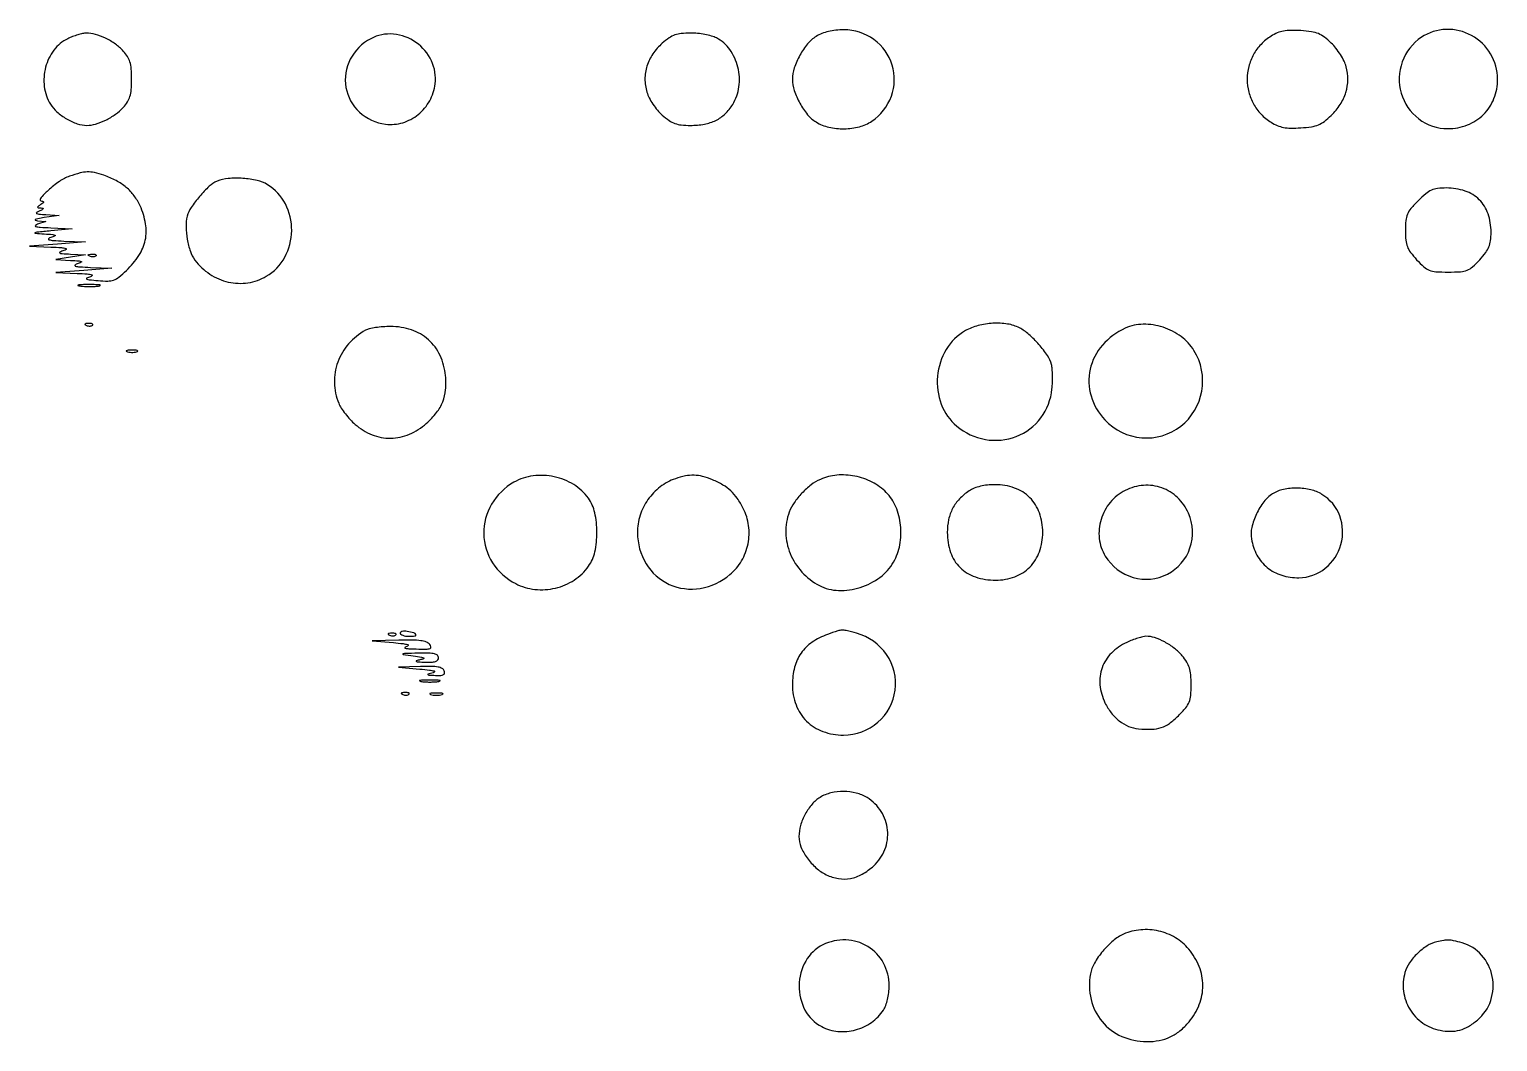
# Model space of a CAD drawing. Extents: x 235 to 2115, y 206 to 2450.
# Drawn here: x 423.5 to 869, y 1218 to 1525.1 of the extents above; entities that cross this region are included whole.
import ezdxf

# ---------------------------------------------------------------- set-up
doc = ezdxf.new("R2010")
doc.units = 0

msp = doc.modelspace()

# ---------------------------------------------------------------- linework, layer by layer
for points in [[(435.121495, 1522.29009, 0.118032), (430.964273, 1518.839966, 0.096664), (428.443848, 1513.62728, 0.094643), (428.038101, 1507.749606, 0.107358), (429.885678, 1502.419965, 0.077732), (431.852459, 1500.097892, 0.046653), (434.800412, 1497.994838, 0.046906), (438.052094, 1496.492992, 0.084937), (440.933248, 1496, 0.073639), (443.604635, 1496.395583, 0.040947), (446.673211, 1497.606561, 0.039877), (449.634793, 1499.371519, 0.052155), (452, 1501.451685, 0.044356), (453.285006, 1503.119205, 0.070965), (454.02695, 1504.753279, 0.054509), (454.393967, 1506.821708, 0.016676), (454.5, 1510, 0.016676), (454.393967, 1513.178292, 0.054509), (454.02695, 1515.246721, 0.070965), (453.285006, 1516.880795, 0.044356), (452, 1518.548315, 0.052386), (449.597741, 1520.65911, 0.041399), (446.617324, 1522.419341, 0.042603), (443.520746, 1523.60464, 0.072726), (440.782119, 1523.97723, 0.05026), (439.672079, 1523.854166, 0.019707), (438.177936, 1523.47224, 0.01927), (436.582386, 1522.928929, 0.022754)], [(527.071085, 1522.302363, 0.153442), (520.853856, 1516.04701, 0.164012), (519.544409, 1507.538666, 0.165578), (523.65107, 1500.032248, 0.156302), (531.586575, 1496.374401, 0.103428), (536.794738, 1496.81448, 0.098218), (541.498832, 1499.30084, 0.096472), (544.960532, 1503.440764, 0.095852), (546.625599, 1508.586575, 0.1417), (545.497904, 1515.58773, 0.130202), (540.789182, 1521.176136, 0.131107), (533.959971, 1523.676323, 0.144536)], [(615.547151, 1520.907255, 0.06236), (612.67791, 1517.673254, 0.073722), (610.886522, 1514.002051, 0.076276), (610.274876, 1510.075541, 0.073475), (610.854067, 1506.092745, 0.046931), (611.560604, 1504.348614, 0.027989), (612.702539, 1502.420246, 0.027564), (614.089886, 1500.578995, 0.037373), (615.547151, 1499.092745, 0.02829), (617.605667, 1497.481991, 0.065053), (619.349368, 1496.579779, 0.062505), (621.309412, 1496.135895, 0.024471), (624.084456, 1496, 0.044219), (628.337714, 1496.376884, 0.070813), (631.793926, 1497.515141, 0.076843), (634.598015, 1499.487197, 0.062811), (636.903457, 1502.34379, 0.106618), (638.806028, 1507.702812, 0.092579), (638.472319, 1513.663966, 0.094848), (636.034988, 1518.98287, 0.119243), (631.953117, 1522.524244, 0.051564), (630.508314, 1523.091646, 0.021449), (628.464506, 1523.566497, 0.020949), (626.213727, 1523.891727, 0.025408), (624.084456, 1524, 0.024471), (621.309412, 1523.864105, 0.062505), (619.349368, 1523.420221, 0.065053), (617.605667, 1522.518009, 0.02829)], [(662.191858, 1522.975602, 0.085106), (659.646768, 1520.75546, 0.045072), (657.297851, 1517.274447, 0.044973), (655.60032, 1513.407209, 0.081113), (655.043924, 1510, 0.081113), (655.60032, 1506.592791, 0.044973), (657.297851, 1502.725553, 0.045072), (659.646768, 1499.24454, 0.085106), (662.191858, 1497.024398, 0.081342), (666.081047, 1495.447583, 0.059414), (670.725555, 1494.962013, 0.059668), (675.330636, 1495.581474, 0.08421), (679.102117, 1497.269933, 0.158911), (685.035791, 1504.811248, 0.163673), (685.292052, 1514.300912, 0.163205), (679.758128, 1522.035662, 0.158032), (670.602117, 1524.996262, 0.026399), (668.183798, 1524.866715, 0.032384), (665.955158, 1524.48175, 0.034884), (663.947731, 1523.848591, 0.043086)], [(800.24086, 1523.064282, 0.061547), (797.196545, 1520.584639, 0.064757), (794.907187, 1517.477446, 0.064803), (793.489984, 1513.890087, 0.061781), (793.007476, 1510, 0.061781), (793.489984, 1506.109913, 0.064803), (794.907187, 1502.522554, 0.064757), (797.196545, 1499.415361, 0.061547), (800.24086, 1496.935718, 0.040693), (802.14311, 1495.947198, 0.053595), (804.014966, 1495.386935, 0.04403), (806.231659, 1495.174075, 0.017958), (809.261123, 1495.259473, 0.01964), (812.50295, 1495.595774, 0.060986), (814.620756, 1496.169295, 0.067663), (816.4163, 1497.200715, 0.02832), (818.530444, 1499.029508, 0.057445), (821.244312, 1502.342913, 0.068552), (822.943003, 1506.002316, 0.071174), (823.549267, 1509.867102, 0.069242), (823.057865, 1513.785107, 0.049341), (822.41685, 1515.4797, 0.025509), (821.307505, 1517.457171, 0.025089), (819.948422, 1519.391745, 0.034622), (818.530444, 1520.970492, 0.02832), (816.4163, 1522.799285, 0.067663), (814.620756, 1523.830705, 0.060986), (812.50295, 1524.404226, 0.01964), (809.261123, 1524.740527, 0.017958), (806.231659, 1524.825925, 0.04403), (804.014966, 1524.613065, 0.053595), (802.14311, 1524.052802, 0.040693)], [(845.897883, 1522.730067, 0.159963), (840.053973, 1515.271392, 0.158371), (839.738028, 1505.766722, 0.160753), (845.053952, 1497.991178, 0.164754), (853.897883, 1495.003738, 0.092956), (859.814475, 1496.118262, 0.103002), (864.685648, 1499.287808, 0.10341), (867.873592, 1504.126377, 0.094402), (868.992524, 1510, 0.135514), (866.871414, 1517.682422, 0.132835), (861.09739, 1523.257803, 0.134515), (853.361517, 1525.120997, 0.140381)], [(435.706625, 1480.559034, 0.064941), (432.628451, 1478.986309, 0.031975), (429.165677, 1476.265501, 0.042659), (426.849801, 1473.807435, 0.62312), (427.241302, 1472.984687, -0.062695), (427.71002, 1472.919881, -0.407697), (427.819829, 1472.734146, -0.170436), (427.631725, 1472.445749, -0.020375), (427, 1472, 0.008508), (426.121823, 1471.411059, 0.24552), (426, 1471.177922, 0.380984), (426.141722, 1471.018924, 0.014443), (427, 1470.945028, -0.05056), (427.551391, 1470.857154, -0.482552), (427.634175, 1470.668, -0.156051), (427.360658, 1470.400355, -0.014773), (426.5, 1470, 0.045378), (425.677855, 1469.554536, 0.565695), (425.691093, 1469.267412, 0.10394), (426.375635, 1469.064654, 0.006441), (428.5, 1468.920092), (432.5, 1468.699613), (428, 1468, 0.007281), (426.100223, 1467.676243, 0.065062), (425.2963, 1467.415797, 0.665534), (425.306, 1467.209025, 0.062547), (426, 1467.050514), (428.5, 1466.80064), (426, 1466, 0.113017), (425.361199, 1465.621401, 0.585729), (425.439566, 1465.313226, 0.050043), (426.775812, 1465.09476, 0.005048), (430, 1464.927081), (436.5, 1464.654802), (430, 1464, 0.000918), (425.805483, 1463.569666, 0.082684), (425.20669, 1463.404548, 0.774315), (425.233812, 1463.256364, 0.002894), (428, 1463.072919, -0.003807), (430.592515, 1462.896236, -0.104561), (431.244599, 1462.705882, -0.632153), (431.232173, 1462.452736, -0.021094), (430, 1462, 0.112155), (429.355859, 1461.619716, 0.5858), (429.433549, 1461.309928, 0.05033), (430.767726, 1461.088209, 0.005034), (434, 1460.913377), (440.5, 1460.627394), (432, 1460), (423.5, 1459.372606), (430, 1459.086623, -0.005034), (433.232274, 1458.911791, -0.05033), (434.566451, 1458.690072, -0.5858), (434.644141, 1458.380284, -0.112155), (434, 1458, 0.021127), (432.773951, 1457.549421, 0.635169), (432.76276, 1457.298715, 0.103604), (433.416667, 1457.112679, 0.003808), (436, 1456.949486), (440.5, 1456.699613), (436, 1456), (431.5, 1455.300387), (436, 1455.050514, -0.003808), (438.583333, 1454.887321, -0.103604), (439.23724, 1454.701285, -0.635169), (439.226049, 1454.450579, -0.021127), (438, 1454, 0.112155), (437.355859, 1453.619716, 0.5858), (437.433549, 1453.309928, 0.05033), (438.767726, 1453.088209, 0.005034), (442, 1452.913377), (448.5, 1452.627394), (440, 1452), (431.5, 1451.372606), (438, 1451.086623, -0.005531), (441.075573, 1450.917203, -0.046198), (442.450367, 1450.697566, -0.562905), (442.539708, 1450.403182, -0.139085), (442, 1450.062056, 0.033158), (440.903827, 1449.657502, 0.635797), (440.898787, 1449.38214, 0.088025), (441.686626, 1449.15487, 0.004376), (444.378088, 1448.894343, 0.022199), (447.297095, 1448.767715, 0.086475), (449.070916, 1449.078707, 0.083953), (450.661825, 1449.976114, 0.020214), (452.942516, 1451.982607, 0.057501), (456.74492, 1456.552614, 0.092894), (458.68077, 1461.211129, 0.095443), (458.771264, 1466.162566, 0.063651), (457.094566, 1471.598931, 0.054684), (455.287009, 1474.64501, 0.056713), (452.881373, 1477.185602, 0.053334), (449.829588, 1479.241353, 0.039829), (446.100777, 1480.847048, 0.02497), (443.232801, 1481.662671, 0.063798), (441.087144, 1481.877351, 0.059394), (438.868048, 1481.550245, 0.019415)], [(480.445327, 1479.041094, 0.092055), (478.082906, 1477.532192, 0.028209), (475.145964, 1474.456979, 0.028399), (472.565048, 1471.056425, 0.08685), (471.390881, 1468.42126, 0.066719), (471.03228, 1465.251806, 0.038642), (471.407357, 1461.429749, 0.038839), (472.350681, 1457.776654, 0.077902), (473.738552, 1455.148364, 0.08596), (478.251948, 1450.875999, 0.090798), (483.857054, 1448.470625, 0.093184), (489.827382, 1448.241013, 0.096388), (495.395899, 1450.208131, 0.135851), (500.986418, 1455.985164, 0.12207), (503.100364, 1464.061424, 0.122649), (501.195408, 1472.160363, 0.137909), (495.75914, 1478.005402, 0.081851), (492.628288, 1479.271134, 0.038349), (488.29069, 1479.900939, 0.03831), (483.865939, 1479.860872, 0.074932)], [(844.882353, 1473.117647, 0.019936), (842.693853, 1470.747306, 0.07489), (841.628225, 1469.033028, 0.078538), (841.140779, 1467.123302, 0.023292), (841, 1464.102962, 0.023448), (841.137355, 1461.175665, 0.068765), (841.598695, 1459.214962, 0.06934), (842.572073, 1457.461906, 0.02413), (844.423161, 1455.235315, 0.022926), (846.628162, 1453.040281, 0.091605), (848.241662, 1452.040821, 0.078793), (850.225931, 1451.608281, 0.014342), (854, 1451.5, 0.014342), (857.774069, 1451.608281, 0.078793), (859.758338, 1452.040821, 0.091605), (861.371838, 1453.040281, 0.022926), (863.576839, 1455.235315, 0.024101), (865.3722, 1457.394624, 0.064135), (866.361829, 1459.133768, 0.067876), (866.84782, 1461.008107, 0.029548), (867, 1463.581023, 0.081776), (866.077923, 1469.181152, 0.11623), (863.417748, 1473.445024, 0.115656), (859.122191, 1476.086265, 0.080422), (853.478061, 1477, 0.028193), (850.753005, 1476.846222, 0.078031), (848.906371, 1476.338154, 0.07043), (847.198716, 1475.255936, 0.019979)], [(443.729167, 1456.395833, -0.126455), (443.402231, 1456.202593, -0.060344), (442.916927, 1456.123424, -0.05415), (442.359369, 1456.160852, -0.051402), (441.8125, 1456.316886, -0.054073), (441.395823, 1456.538436, -0.470617), (441.37858, 1456.720685, -0.168741), (441.670344, 1456.862007, -0.018894), (442.416667, 1456.921053, -0.028489), (443.112848, 1456.910055, -0.077125), (443.592839, 1456.799335, -0.208169), (443.77538, 1456.614691, -0.296942)], [(438.767909, 1447.275269, 0.018638), (440.218327, 1447.150328, 0.01259), (441.878422, 1447.111345, 0.012695), (443.487453, 1447.154945, 0.024559), (444.767909, 1447.285474, 0.212532), (445.000181, 1447.434198, 0.556092), (444.934948, 1447.575472, 0.025342), (443.655786, 1447.668409, 0.005888), (441.5, 1447.690131, 0.005499), (439.352754, 1447.662864, 0.031761), (438.222448, 1447.564056, 0.756877), (438.205163, 1447.425738, 0.069146)], [(440.8125, 1435.316886, 0.051402), (441.359369, 1435.160852, 0.05415), (441.916927, 1435.123424, 0.060344), (442.402231, 1435.202593, 0.126455), (442.729167, 1435.395833, 0.296942), (442.77538, 1435.614691, 0.208169), (442.592839, 1435.799335, 0.077125), (442.112848, 1435.910055, 0.028489), (441.416667, 1435.921053, 0.018894), (440.670344, 1435.862007, 0.168741), (440.37858, 1435.720685, 0.470617), (440.395823, 1435.538436, 0.054073)], [(525.5, 1433.833022, 0.086453), (520.371881, 1429.705736, 0.092217), (517.079558, 1424.172295, 0.093954), (516.03456, 1417.914081, 0.093742), (517.351044, 1411.702258, 0.04503), (518.124973, 1410.236422, 0.020989), (519.37082, 1408.482987, 0.020597), (520.841732, 1406.739883, 0.027047), (522.329664, 1405.283701, 0.085653), (527.474542, 1402.131871, 0.098283), (533.134011, 1401.085544, 0.097602), (538.795072, 1402.278607, 0.083295), (543.942817, 1405.567303, 0.041416), (547.048358, 1408.878892, 0.0724), (548.932775, 1412.125004, 0.074085), (549.787952, 1415.720269, 0.045385), (549.765752, 1420.086071, 0.08463), (548.109629, 1426.197043, 0.10242), (544.579778, 1430.96146, 0.101719), (539.426889, 1433.955, 0.08243), (533.102117, 1434.969591, 0.017563), (530.810704, 1434.876622, 0.018186), (528.558122, 1434.623181, 0.018223), (526.630522, 1434.262751, 0.071098)], [(707.520382, 1433.713167, 0.12956), (701.685916, 1428.021506, 0.113043), (699.037234, 1419.892144, 0.112819), (700.188416, 1411.407151, 0.128641), (704.909494, 1404.729609, 0.132503), (713.561258, 1400.698367, 0.136963), (722.947892, 1401.637055, 0.139174), (730.384834, 1407.272777, 0.138362), (733.772862, 1415.987928, 0.01556), (733.906501, 1418.051317, 0.013944), (733.918667, 1420.196023, 0.014132), (733.821372, 1422.121877, 0.041815), (733.60757, 1423.427432, 0.08705), (732.402366, 1426.129366, 0.031069), (729.819435, 1429.489618, 0.031433), (726.745644, 1432.594869, 0.062681), (723.901216, 1434.551083, 0.08156), (720.30897, 1435.719589, 0.050753), (715.874109, 1435.942902, 0.049732), (711.360237, 1435.258434, 0.06646)], [(756.00714, 1434.46111, 0.108265), (749.061838, 1429.313412, 0.125231), (745.354582, 1421.980914, 0.127989), (745.64298, 1413.893695, 0.115909), (749.813618, 1406.626839, 0.185795), (760.987227, 1401.207559, 0.188685), (772.822417, 1404.723905, 0.186325), (779.225725, 1415.392118, 0.182806), (776.86563, 1427.699593, 0.097286), (772.966387, 1431.926984, 0.079749), (767.484837, 1434.72961, 0.080675), (761.464334, 1435.654744, 0.103773)], [(453.269032, 1427.307009, 0.037336), (454.036634, 1427.167106, 0.029507), (454.880008, 1427.127736, 0.030339), (455.671085, 1427.185595, 0.06278), (456.269032, 1427.344063, 0.31318), (456.386009, 1427.52287, 0.333666), (456.257153, 1427.684921, 0.052471), (455.580113, 1427.787295, 0.014395), (454.5, 1427.805051, 0.012823), (453.431793, 1427.764444, 0.080377), (452.900903, 1427.643467, 0.597527), (452.883358, 1427.48334, 0.087174)], [(663.5, 1388.582642, 0.058937), (660.705304, 1386.916679, 0.038509), (657.911289, 1384.404791, 0.038627), (655.549122, 1381.509411, 0.061544), (654.063618, 1378.6849, 0.097315), (653.00741, 1372.427902, 0.090867), (654.349171, 1366.071267, 0.08863), (657.904715, 1360.475737, 0.086845), (663.20034, 1356.410724, 0.11316), (669.010374, 1354.889588, 0.084348), (675.59503, 1355.801364, 0.083165), (681.593062, 1358.86207, 0.104802), (685.713167, 1363.520382, 0.084939), (687.598808, 1368.753415, 0.07015), (687.814314, 1374.686334, 0.071845), (686.395885, 1380.306785, 0.099008), (683.515095, 1384.627762, 0.078281), (679.211537, 1387.759976, 0.069569), (673.97732, 1389.576226, 0.070355), (668.503433, 1389.875417, 0.083681)], [(570.529571, 1387.718322, 0.130471), (563.752437, 1381.083218, 0.139288), (561.372608, 1372.12702, 0.139968), (564.059829, 1363.290141, 0.132191), (571.054688, 1356.9721, 0.091), (576.90339, 1355.225223, 0.085731), (583.121196, 1355.613104, 0.086252), (588.817003, 1358.057754, 0.093705), (593.165785, 1362.227361, 0.102923), (595.082536, 1366.58439, 0.053189), (595.6974, 1372.530528, 0.053143), (595.043331, 1378.483981, 0.101328), (593.098931, 1382.866528, 0.099696), (588.67558, 1387.008158, 0.085717), (582.755155, 1389.39186, 0.085254), (576.348522, 1389.658867, 0.097025)], [(619.5, 1388.796293, 0.079781), (614.889003, 1386.309201, 0.076098), (611.201956, 1382.468682, 0.075739), (608.819544, 1377.683212, 0.077839), (608, 1372.450789, 0.136418), (610.622977, 1363.015979, 0.151684), (617.664705, 1356.747143, 0.150171), (627.077183, 1355.533715, 0.13318), (636.061988, 1359.705614, 0.085233), (639.592486, 1363.88667, 0.083308), (641.560827, 1369.038546, 0.083226), (641.740989, 1374.555236, 0.084826), (640.10641, 1379.789838, 0.032977), (638.286187, 1382.841315, 0.055006), (636.330227, 1385.100076, 0.05499), (633.928404, 1386.878449, 0.032936), (630.74552, 1388.461862, 0.034432), (627.776503, 1389.468691, 0.057156), (625.163228, 1389.847406, 0.057093), (622.530042, 1389.624817, 0.034273)], [(708.641297, 1385.102114, 0.055514), (705.697249, 1382.653464, 0.070547), (703.630649, 1379.790487, 0.069436), (702.419637, 1376.428306, 0.051671), (702.010327, 1372.5, 0.081487), (703.003985, 1366.42178, 0.117404), (705.879727, 1361.818525, 0.116435), (710.542009, 1358.98032, 0.079261), (716.70034, 1358.006589, 0.088131), (722.490809, 1359.043417, 0.110345), (727.065428, 1361.993627, 0.109491), (729.973352, 1366.630854, 0.085705), (730.986822, 1372.5, 0.085554), (729.967622, 1378.412837, 0.111461), (727.042887, 1383.042887, 0.111461), (722.412837, 1385.967622, 0.085554), (716.5, 1386.986822, 0.026226), (714.180755, 1386.865091, 0.032637), (712.053495, 1386.499651, 0.035849), (710.184304, 1385.90698, 0.051085)], [(756.019933, 1385.248446, 0.102964), (751.45507, 1381.626088, 0.100245), (748.661216, 1376.450473, 0.101795), (748.125734, 1370.66381, 0.10967), (749.955997, 1365.304334, 0.186781), (758.382872, 1358.845624, 0.192712), (768.827101, 1359.852629, 0.193955), (775.645821, 1367.773404, 0.188198), (775.176312, 1378.334322, 0.097316), (771.870756, 1383.058893, 0.105363), (767.106624, 1386.021471, 0.105586), (761.557017, 1386.780833, 0.098107)], [(800.718562, 1384.223391, 0.091975), (798.063258, 1381.807879, 0.052923), (795.819898, 1378.094671, 0.053113), (794.416824, 1374.019663, 0.096889), (794.303632, 1370.516359, 0.084375), (795.970615, 1365.6373, 0.097505), (799.101213, 1361.859384, 0.096021), (803.473188, 1359.510698, 0.079325), (808.717391, 1358.754546, 0.166903), (816.702543, 1361.632068, 0.157452), (821.467277, 1368.875724, 0.157996), (821.087469, 1377.518413, 0.168038), (815.701451, 1384.040484, 0.080491), (812.307891, 1385.42319, 0.053569), (808.128686, 1385.923901, 0.054016), (803.988702, 1385.52641, 0.087992)], [(532.8125, 1341.316886, 0.051402), (533.359369, 1341.160852, 0.05415), (533.916927, 1341.123424, 0.060344), (534.402231, 1341.202593, 0.126455), (534.729167, 1341.395833, 0.296942), (534.77538, 1341.614691, 0.208169), (534.592839, 1341.799335, 0.077125), (534.112848, 1341.910055, 0.028489), (533.416667, 1341.921053, 0.018894), (532.670344, 1341.862007, 0.168741), (532.37858, 1341.720685, 0.470617), (532.395823, 1341.538436, 0.054073)], [(536, 1341.942582, 0.245928), (536.189385, 1341.580829, 0.066714), (536.783333, 1341.276884, 0.051415), (537.64522, 1341.068684, 0.033583), (538.666667, 1341, 0.025117), (540.480884, 1341.091193, 0.488106), (540.740679, 1341.503578, 0.245929), (540.198391, 1342.001236, 0.017494), (538.135307, 1342.473942, 0.041011), (537.317327, 1342.562859, 0.067651), (536.627246, 1342.487485, 0.098319), (536.165299, 1342.270066, 0.238073)], [(665.683804, 1341.551188, 0.064071), (660.974401, 1339.155716, 0.090591), (657.634563, 1335.856989, 0.090215), (655.667791, 1331.57936, 0.063032), (655.003738, 1326.29966, 0.089883), (656.122087, 1320.156075, 0.108593), (659.306998, 1315.248831, 0.107807), (664.2771, 1312.10517, 0.087522), (670.5, 1311.007476, 0.180146), (680.946014, 1314.897331, 0.184323), (686.179392, 1324.631305, 0.183501), (683.607469, 1335.410933, 0.179033), (674.5, 1341.903333, 0.006394), (671.356681, 1342.71335, 0.069949), (670.061425, 1342.84298, 0.069504), (668.777978, 1342.611146, 0.006273)], [(756.458089, 1339.120094, 0.090202), (751.823986, 1335.906776, 0.11018), (749.00567, 1331.462199, 0.110033), (748.341282, 1326.236424, 0.089768), (749.858369, 1320.792571, 0.053187), (751.773545, 1317.718142, 0.06224), (754.208127, 1315.29478, 0.066361), (757.01635, 1313.663543, 0.07559), (760.032497, 1312.916421, 0.028321), (764.073149, 1312.773728, 0.074076), (766.929054, 1313.261641, 0.080027), (769.388687, 1314.532182, 0.037237), (772.117647, 1316.882353, 0.019991), (774.347882, 1319.29843, 0.078823), (775.399665, 1321.021173, 0.078297), (775.870228, 1322.990661, 0.019566), (776, 1326.305628, 0.019731), (775.880823, 1329.324489, 0.05521), (775.483077, 1331.40135, 0.064603), (774.683589, 1333.151254, 0.035496), (773.296691, 1335.059249, 0.052603), (770.93785, 1337.329127, 0.042021), (767.979016, 1339.255332, 0.043557), (764.920229, 1340.570356, 0.083013), (762.282119, 1340.978038, 0.059398), (761.337171, 1340.853557, 0.014794), (759.836186, 1340.423208, 0.014912), (758.136266, 1339.824502, 0.014481)], [(534, 1339.052249, -0.006465), (536.889739, 1338.746639, -0.042813), (538.309699, 1338.453076, -0.498454), (538.419419, 1338.158488, -0.19524), (538, 1337.86103, 0.107596), (537.474677, 1337.610101, 0.625008), (537.521071, 1337.388529, 0.048667), (538.606031, 1337.224633, 0.006832), (540.872445, 1337.136182, 0.006525), (543.93889, 1337.098485, 0.07976), (545.093361, 1337.284723, 0.377709), (545.360109, 1337.740631, 0.12561), (545, 1338.5, 0.134157), (543.976922, 1339.217107, 0.051028), (542.271105, 1339.639363, 0.031555), (539.677872, 1339.84101, 0.008937), (535.627555, 1339.827401), (527.5, 1339.654802)], [(540, 1335.052202, -0.004571), (542.458499, 1334.67553, -0.096357), (543.15022, 1334.420449, -0.633324), (543.12331, 1334.16199, -0.028808), (542, 1333.838578, 0.020046), (540.928899, 1333.55041, 0.691929), (540.918261, 1333.365007, 0.091986), (541.513222, 1333.223138, 0.004321), (543.583333, 1333.136182, 0.018412), (545.554869, 1333.143048, 0.070628), (546.758808, 1333.363777, 0.138897), (547.41715, 1333.812603, 0.175879), (547.666667, 1334.5, 0.222603), (547.3287, 1335.221508, 0.119646), (546.42781, 1335.663942, 0.050917), (544.709896, 1335.865169, 0.009886), (541.583333, 1335.849806, 0.000542), (537.275338, 1335.738771, 0.110393), (536.865231, 1335.635473, 0.731717), (536.885598, 1335.508653, 0.001318)], [(542, 1331.052249, -0.006465), (544.889739, 1330.746639, -0.042813), (546.309699, 1330.453076, -0.498454), (546.419419, 1330.158488, -0.19524), (546, 1329.86103, 0.003813), (544.4626, 1329.486627, 0.581014), (544.423275, 1329.345418, 0.187101), (544.681643, 1329.230103, 0.001895), (546.718615, 1329.136182, 0.019475), (548.318445, 1329.130838, 0.11064), (549.137005, 1329.345081, 0.248102), (549.448607, 1329.79278, 0.122626), (549.361626, 1330.5, 0.180902), (548.727612, 1331.216582, 0.076818), (547.497945, 1331.644916, 0.041645), (545.474871, 1331.845067, 0.010337), (542.143011, 1331.827401), (535.5, 1331.654802)], [(542.25, 1327.283746, 0.023547), (543.502218, 1327.153981, 0.014044), (545, 1327.111902, 0.014044), (546.497782, 1327.153981, 0.023547), (547.75, 1327.283746, 0.124239), (548.112409, 1327.435926, 0.664672), (548.076563, 1327.577962, 0.03126), (546.97062, 1327.675363, 0.006336), (545, 1327.700336, 0.006336), (543.02938, 1327.675363, 0.03126), (541.923437, 1327.577962, 0.664672), (541.887591, 1327.435926, 0.124239)], [(536.8125, 1323.316886, 0.051402), (537.359369, 1323.160852, 0.05415), (537.916927, 1323.123424, 0.060344), (538.402231, 1323.202593, 0.126455), (538.729167, 1323.395833, 0.296942), (538.77538, 1323.614691, 0.208169), (538.592839, 1323.799335, 0.077125), (538.112848, 1323.910055, 0.028489), (537.416667, 1323.921053, 0.018894), (536.670344, 1323.862007, 0.168741), (536.37858, 1323.720685, 0.470617), (536.395823, 1323.538436, 0.054073)], [(545.25, 1323.310674, 0.039571), (546.047266, 1323.168469, 0.024357), (547, 1323.122029, 0.024357), (547.952734, 1323.168469, 0.039571), (548.75, 1323.310674, 0.161593), (549.00914, 1323.478988, 0.542911), (548.957812, 1323.633659, 0.052887), (548.251983, 1323.740287, 0.011065), (547, 1323.767997, 0.011065), (545.748017, 1323.740287, 0.052887), (545.042188, 1323.633659, 0.542911), (544.99086, 1323.478988, 0.161593)], [(663.419965, 1292.114322, 0.078823), (660.973597, 1290.033136, 0.05322), (658.894183, 1287.008102, 0.052655), (657.47721, 1283.567495, 0.071486), (657, 1280.246754, 0.096887), (657.617931, 1277.087774, 0.058844), (659.462051, 1273.743177, 0.056334), (662.157174, 1270.755714, 0.067217), (665.306682, 1268.646867, 0.072638), (668.994976, 1267.4623, 0.088051), (672.622574, 1267.498238, 0.082852), (676.184383, 1268.801962, 0.056462), (679.679168, 1271.34479, 0.115088), (683.065395, 1276.296446, 0.117008), (683.883991, 1282.204248, 0.117223), (681.961486, 1287.84173, 0.115817), (677.701451, 1292.040484, 0.075579), (674.386302, 1293.42914, 0.060232), (670.535, 1293.914986, 0.060489), (666.696642, 1293.469048, 0.077932)], [(755.481407, 1250.606432, 0.07383), (752.320544, 1248.632147, 0.042951), (749.170963, 1245.44355, 0.043196), (746.652995, 1241.818205, 0.084015), (745.438033, 1238.521381, 0.105162), (745.624232, 1230.799305, 0.115568), (748.968106, 1224.113725, 0.115421), (754.93769, 1219.603078, 0.104694), (762.509822, 1218, 0.046776), (766.336415, 1218.358774, 0.062738), (769.648674, 1219.428116, 0.062516), (772.600946, 1221.289175, 0.046023), (775.354245, 1224.009149, 0.082194), (778.479848, 1229.277211, 0.094093), (779.548952, 1235.027104, 0.093677), (778.437217, 1240.788943, 0.080698), (775.270391, 1246.090506, 0.084332), (771.223942, 1249.51976, 0.077756), (766.159113, 1251.540139, 0.077312), (760.692379, 1251.923683, 0.081844)], [(664.25623, 1247.355344, 0.151174), (659.044513, 1242.420751, 0.125278), (657.046736, 1235.01153, 0.125779), (658.836908, 1227.571707, 0.152969), (663.906118, 1222.548549, 0.097741), (668.843597, 1221.115993, 0.087584), (674.161731, 1221.580918, 0.087173), (679.02037, 1223.843568, 0.095544), (682.637974, 1227.57023, 0.056068), (683.344141, 1228.967259, 0.03086), (683.900294, 1230.802128, 0.029039), (684.263125, 1232.859784, 0.029127), (684.384615, 1234.94353, 0.124093), (682.651426, 1241.819398, 0.131853), (677.889584, 1246.869352, 0.131337), (671.223075, 1248.868754, 0.122664)], [(850.5, 1248.282121, 0.080398), (847.564281, 1247.045168, 0.052399), (844.66167, 1244.774135, 0.052099), (842.274126, 1241.928398, 0.075862), (840.87398, 1238.973721, 0.106481), (840.423883, 1233.283306, 0.103443), (842.3433, 1227.846539, 0.1036), (846.277215, 1223.640684, 0.107128), (851.522864, 1221.429733, 0.045697), (854.720135, 1221.127927, 0.067604), (857.508063, 1221.498703, 0.066251), (860.13643, 1222.6085, 0.041942), (862.856176, 1224.532434, 0.137707), (866.899007, 1230.472391, 0.1309), (867.363851, 1237.773106, 0.133122), (864.144671, 1244.247445, 0.144435), (858.185724, 1247.965167, 0.010845), (855.644565, 1248.611933, 0.046614), (854.099138, 1248.820861, 0.053087), (852.638957, 1248.726023, 0.016849)]]:
    msp.add_lwpolyline(points, format="xyb", close=True)

doc.saveas('drawing.dxf')
